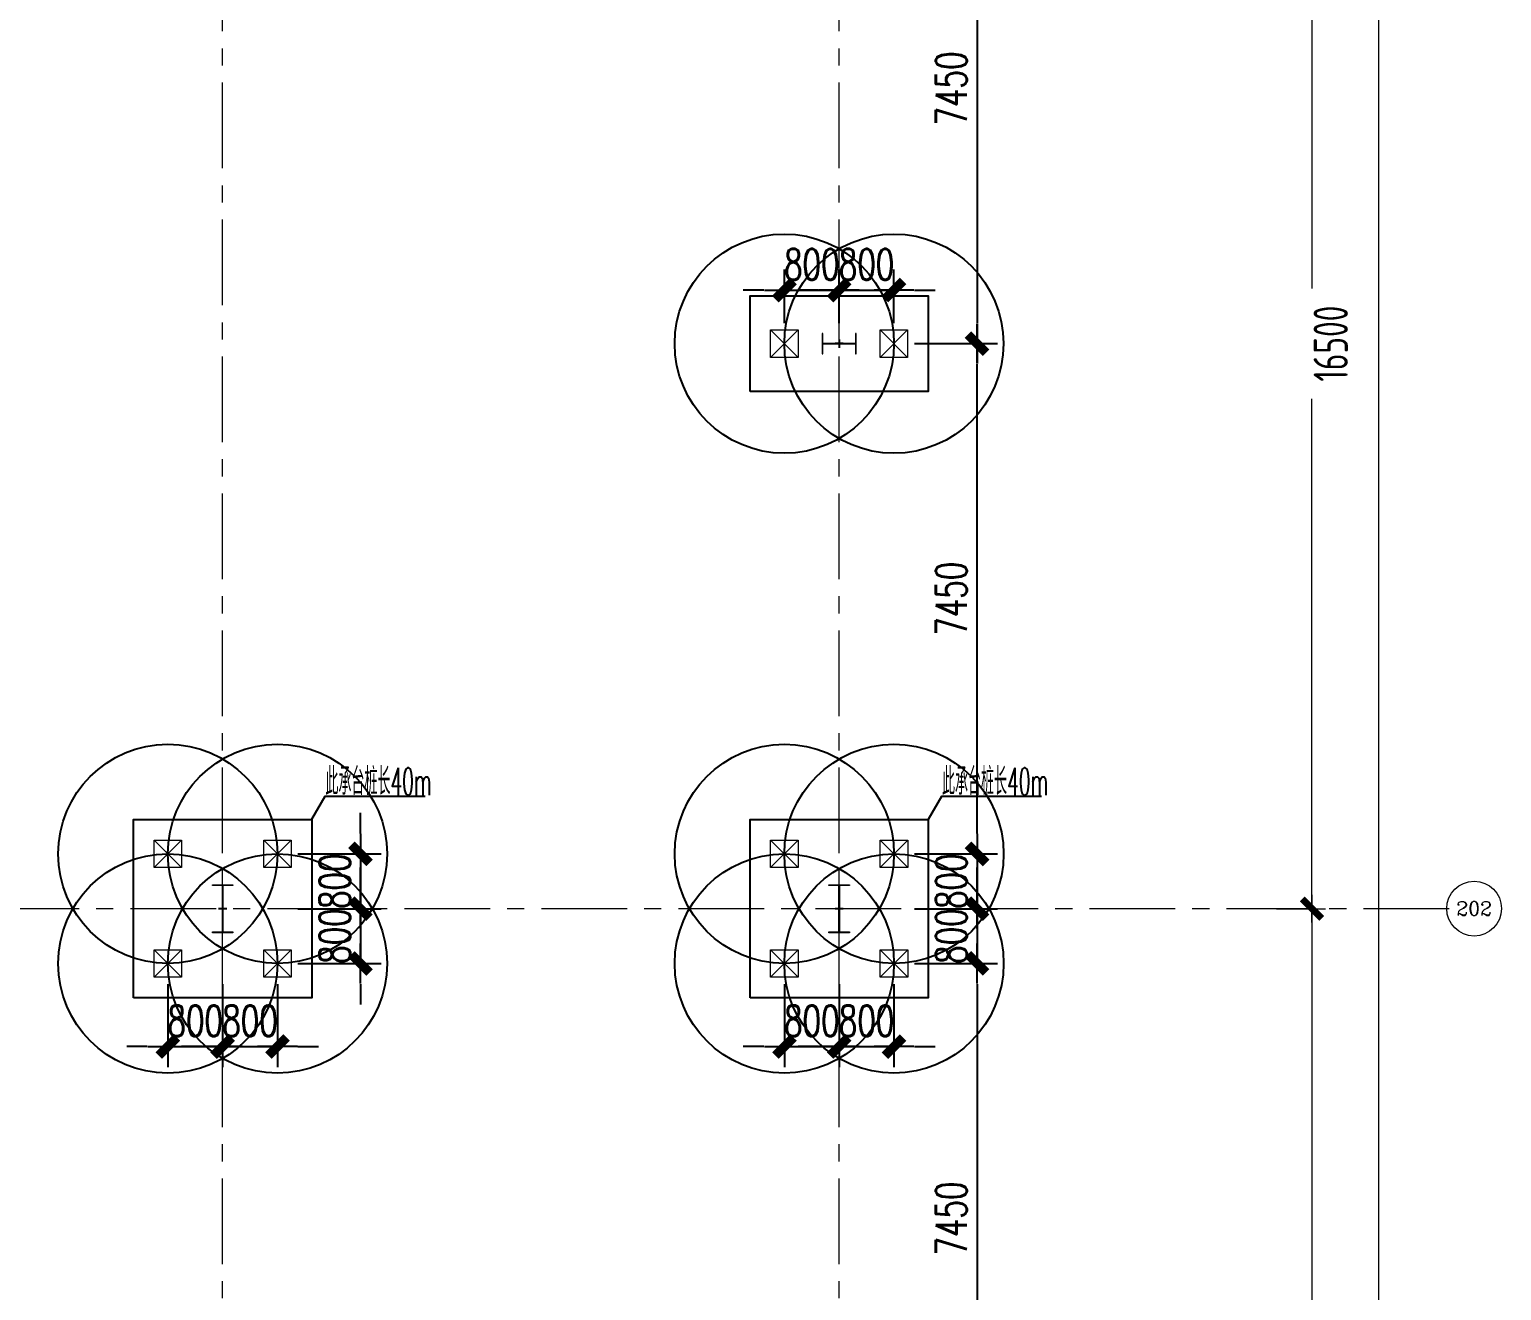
# Model space of a CAD drawing. Extents: x -1201378 to 2367219, y -619313 to 244905.
# Drawn here: x -695578 to -674089, y -53174 to -34760 of the extents above; entities that cross this region are included whole.
import ezdxf
from ezdxf.enums import TextEntityAlignment as Align

# ---------------------------------------------------------------- set-up
doc = ezdxf.new("R2010")
doc.units = 0
doc.header["$LTSCALE"] = 1000
doc.linetypes.add('CENTER', pattern=[2, 1.25, -0.25, 0.25, -0.25])
doc.layers.get('0').update_dxf_attribs({"linetype": 'CONTINUOUS'})
doc.layers.get('Defpoints').update_dxf_attribs({"linetype": 'CONTINUOUS'})
for name, color, linetype, lineweight in [('S-axis', 111, 'CONTINUOUS', 0), ('S-col', 2, 'CONTINUOUS', 0), ('S-dote', 5, 'CENTER', 0), ('S-zhuang', 1, 'CONTINUOUS', 0)]:
    doc.layers.add(name, color=color, linetype=linetype, lineweight=lineweight)
for name, color, linetype in [('S-BG', 131, 'CONTINUOUS'), ('S-DIMZ', 115, 'CONTINUOUS'), ('S-DOTE1', 140, 'CENTER'), ('S-HATCH1-W', 252, 'CONTINUOUS')]:
    doc.layers.add(name, color=color, linetype=linetype)
doc.styles.add('_TCH_AXIS', font='COMPLEX', dxfattribs={"bigfont": 'GBCBIG'})
doc.styles.add('SS1', font='tj-romans1.shx', dxfattribs={"width": 0.7, "bigfont": 'tj-hztxt1.shx'})
doc.styles.add('TSSD_Dimension', font='tssdeng.shx', dxfattribs={"width": 0.7, "bigfont": 'hztxt.shx'})
doc.dimstyles.new('S-150-ARCHI', dxfattribs={"dimscale": 150, "dimtxt": 3, "dimasz": 2, "dimexe": 2, "dimexo": 2, "dimgap": 1, "dimtad": 1, "dimdec": 0, "dimzin": 0, "dimdsep": 46, "dimtxsty": 'SS1', "dimblk1": 'TT', "dimblk2": 'TT', "dimsah": 1, "dimcen": 1, "dimclrd": 256, "dimclre": 256, "dimclrt": 256, "dimadec": 0, "dimazin": 0, "dimtfac": 1, "dimtdec": 0, "dimtix": 1, "dimtmove": 2, "dimatfit": 0, "dimldrblk": 'TT', "dimfxl": 2, "dimtolj": 1, "dimtzin": 0, "dimarcsym": 0})
doc.dimstyles.new('TSSD_200_200', dxfattribs={"dimtxt": 500, "dimasz": 200, "dimexe": 200, "dimexo": 500, "dimgap": 200, "dimtad": 1, "dimdec": 0, "dimzin": 0, "dimdsep": 46, "dimtxsty": 'TSSD_Dimension', "dimblk": 'ARCHTICK', "dimcen": 0, "dimdle": 200, "dimclrt": 7, "dimadec": 0, "dimazin": 0, "dimtfac": 1, "dimtdec": 0, "dimtix": 1, "dimtmove": 2, "dimatfit": 3, "dimfxl": 1, "dimtolj": 1, "dimtzin": 0, "dimarcsym": 0})

# ---------------------------------------------------------------- blocks, each defined once
blk = doc.blocks.new('_ArchTick')
at = {"color": 0, "linetype": 'ByBlock', "const_width": 0.5}
blk.add_lwpolyline([(-0.71, -0.71), (0.71, 0.71)], dxfattribs=at)
blk = doc.blocks.new('*D89')
at = {"layer": 'Defpoints', "color": 0, "transparency": 16777216}
for p in [(-77874, -231098), (-77874, -247598), (-76858, -247598)]:
    blk.add_point(p, dxfattribs=at)
at = {"layer": 'S-axis', "color": 0, "lineweight": -2, "transparency": 16777216}
for p, q in [((-76858, -230898), (-76858, -238542)), ((-77374, -231098), (-76658, -231098)), ((-76858, -247798), (-76858, -240154)), ((-77374, -247598), (-76658, -247598))]:
    blk.add_line(p, q, dxfattribs=at)
at = {"layer": 'S-axis', "color": 0, "lineweight": -2, "transparency": 16777216, "xscale": 200, "yscale": 200, "zscale": 200}
for p, rotation in [((-76858, -231098), 90), ((-76858, -247598), 270)]:
    blk.add_blockref('_ArchTick', p, dxfattribs=dict(at, rotation=rotation))
at = {"layer": 'S-axis', "color": 7, "transparency": 16777216, "insert": (-76583, -239348), "char_height": 500, "attachment_point": 5, "rotation": 90, "style": 'TSSD_Dimension'}
blk.add_mtext('\\A1;16500', dxfattribs=at)
blk = doc.blocks.new('*D90')
at = {"layer": 'Defpoints', "color": 0, "transparency": 16777216}
for p in [(-77874, -247598), (-77874, -264098), (-76858, -264098)]:
    blk.add_point(p, dxfattribs=at)
at = {"layer": 'S-axis', "color": 0, "lineweight": -2, "transparency": 16777216}
for p, q in [((-76858, -247398), (-76858, -255042)), ((-77374, -247598), (-76658, -247598)), ((-76858, -264298), (-76858, -256654)), ((-77374, -264098), (-76658, -264098))]:
    blk.add_line(p, q, dxfattribs=at)
at = {"layer": 'S-axis', "color": 0, "lineweight": -2, "transparency": 16777216, "xscale": 200, "yscale": 200, "zscale": 200}
for p, rotation in [((-76858, -247598), 90), ((-76858, -264098), 270)]:
    blk.add_blockref('_ArchTick', p, dxfattribs=dict(at, rotation=rotation))
at = {"layer": 'S-axis', "color": 7, "transparency": 16777216, "insert": (-76583, -255848), "char_height": 500, "attachment_point": 5, "rotation": 90, "style": 'TSSD_Dimension'}
blk.add_mtext('\\A1;16500', dxfattribs=at)
blk = doc.blocks.new('*D113')
at = {"layer": 'Defpoints', "color": 0, "transparency": 16777216}
for p in [(-77774, -180948), (-77774, -264748), (-75879, -264748)]:
    blk.add_point(p, dxfattribs=at)
at = {"layer": 'S-axis', "color": 0, "lineweight": -2, "transparency": 16777216}
for p, q in [((-75879, -180748), (-75879, -222015)), ((-77274, -180948), (-75679, -180948)), ((-75879, -264948), (-75879, -223681)), ((-77274, -264748), (-75679, -264748))]:
    blk.add_line(p, q, dxfattribs=at)
at = {"layer": 'S-axis', "color": 0, "lineweight": -2, "transparency": 16777216, "xscale": 200, "yscale": 200, "zscale": 200}
for p, rotation in [((-75879, -180948), 90), ((-75879, -264748), 270)]:
    blk.add_blockref('_ArchTick', p, dxfattribs=dict(at, rotation=rotation))
at = {"layer": 'S-axis', "color": 7, "transparency": 16777216, "insert": (-75604, -222848), "char_height": 500, "attachment_point": 5, "rotation": 90, "style": 'TSSD_Dimension'}
blk.add_mtext('\\A1;83800', dxfattribs=at)
blk = doc.blocks.new('nt66')
at = {"layer": 'S-col'}
blk.add_lwpolyline([(-195790, 766820), (-195490, 766820), (-195490, 766808), (-195636, 766808), (-195636, 766132), (-195490, 766132), (-195490, 766120), (-195790, 766120), (-195790, 766132), (-195644, 766132), (-195644, 766808), (-195790, 766808)], close=True, dxfattribs=at)
blk = doc.blocks.new('33333')
for p in [(57786, -109900), (66786, -109900)]:
    blk.add_blockref('nt66', p)
blk = doc.blocks.new('S-ZHUANG-400')
at = {"layer": 'S-zhuang'}
for p, q in [((200, -200), (-200, 200)), ((-200, -200), (200, 200))]:
    blk.add_line(p, q, dxfattribs=at)
blk.add_lwpolyline([(-200, 200), (200, 200), (200, -200), (-200, -200)], close=True, dxfattribs=at)
blk = doc.blocks.new('CT4')
at = {"layer": 'Defpoints'}
for centre in [(-100831, -168442), (-99231, -168442), (-100831, -170042), (-99231, -170042)]:
    blk.add_circle(centre, 1600, dxfattribs=at)
at = {"layer": 'S-DOTE1', "ltscale": 0.25}
for p, q in [((-99971, -169242), (-100091, -169242)), ((-100031, -169182), (-100031, -169302))]:
    blk.add_line(p, q, dxfattribs=at)
at = {"layer": 'S-HATCH1-W'}
blk.add_lwpolyline([(-101331, -170542), (-101331, -167942), (-98731, -167942), (-98731, -170542)], close=True, dxfattribs=at)
at = {"layer": 'S-zhuang', "rotation": 90.00000000000001}
for p in [(-100831, -168442), (-99231, -168442), (-100831, -170042), (-99231, -170042)]:
    blk.add_blockref('S-ZHUANG-400', p, dxfattribs=at)
blk = doc.blocks.new('CT2')
at = {"layer": 'Defpoints'}
for centre in [(-193625, -186366), (-193625, -187966)]:
    blk.add_circle(centre, 1600, dxfattribs=at)
at = {"layer": 'S-DOTE1', "ltscale": 0.25}
for p, q in [((-193565, -187166), (-193685, -187166)), ((-193625, -187226), (-193625, -187106))]:
    blk.add_line(p, q, dxfattribs=at)
at = {"layer": 'S-HATCH1-W'}
blk.add_lwpolyline([(-194325, -185866), (-192925, -185866), (-192925, -188466), (-194325, -188466)], close=True, dxfattribs=at)
at = {"layer": 'S-zhuang'}
for p in [(-193625, -186366), (-193625, -187966)]:
    blk.add_blockref('S-ZHUANG-400', p, dxfattribs=at)
blk = doc.blocks.new('TT')
blk.add_line((-0.969, 0), (0.969, 0))
at = {"const_width": 0.45}
blk.add_lwpolyline([(-0.442, -0.442), (0.442, 0.442)], dxfattribs=at)
blk = doc.blocks.new('*D361')
at = {"layer": 'Defpoints', "color": 0, "transparency": 16777216}
for p in [(-693558, -48398), (-692758, -48398), (-692758, -49611)]:
    blk.add_point(p, dxfattribs=at)
at = {"layer": 'S-DIMZ', "lineweight": -2, "transparency": 16777216}
for p, q in [((-693558, -48698), (-693558, -49911)), ((-692758, -48698), (-692758, -49911)), ((-693858, -49611), (-694158, -49611)), ((-693558, -49611), (-692758, -49611)), ((-692458, -49611), (-692158, -49611))]:
    blk.add_line(p, q, dxfattribs=at)
at = {"layer": 'S-DIMZ', "lineweight": -2, "transparency": 16777216, "xscale": 300, "yscale": 300, "zscale": 300}
blk.add_blockref('TT', (-693558, -49611), dxfattribs=at)
at = {"layer": 'S-DIMZ', "lineweight": -2, "transparency": 16777216, "xscale": 300, "yscale": 300, "zscale": 300, "rotation": 180}
blk.add_blockref('TT', (-692758, -49611), dxfattribs=at)
at = {"layer": 'S-DIMZ', "transparency": 16777216, "insert": (-693158, -49236), "char_height": 450, "attachment_point": 5, "style": 'SS1'}
blk.add_mtext('\\A1;800', dxfattribs=at)
blk = doc.blocks.new('*D362')
at = {"layer": 'Defpoints', "color": 0, "transparency": 16777216}
for p in [(-692758, -48398), (-691958, -48398), (-691958, -49611)]:
    blk.add_point(p, dxfattribs=at)
at = {"layer": 'S-DIMZ', "lineweight": -2, "transparency": 16777216}
for p, q in [((-692758, -48698), (-692758, -49911)), ((-691958, -48698), (-691958, -49911)), ((-693058, -49611), (-693358, -49611)), ((-692758, -49611), (-691958, -49611)), ((-691658, -49611), (-691358, -49611))]:
    blk.add_line(p, q, dxfattribs=at)
at = {"layer": 'S-DIMZ', "lineweight": -2, "transparency": 16777216, "xscale": 300, "yscale": 300, "zscale": 300}
blk.add_blockref('TT', (-692758, -49611), dxfattribs=at)
at = {"layer": 'S-DIMZ', "lineweight": -2, "transparency": 16777216, "xscale": 300, "yscale": 300, "zscale": 300, "rotation": 180}
blk.add_blockref('TT', (-691958, -49611), dxfattribs=at)
at = {"layer": 'S-DIMZ', "transparency": 16777216, "insert": (-692358, -49236), "char_height": 450, "attachment_point": 5, "style": 'SS1'}
blk.add_mtext('\\A1;800', dxfattribs=at)
blk = doc.blocks.new('*D363')
at = {"layer": 'Defpoints', "color": 0, "transparency": 16777216}
for p in [(-691958, -46798), (-691958, -47598), (-690746, -47598)]:
    blk.add_point(p, dxfattribs=at)
at = {"layer": 'S-DIMZ', "lineweight": -2, "transparency": 16777216}
for p, q in [((-690746, -46498), (-690746, -46198)), ((-691658, -46798), (-690446, -46798)), ((-690746, -46798), (-690746, -47598)), ((-691658, -47598), (-690446, -47598)), ((-690746, -47898), (-690746, -48198))]:
    blk.add_line(p, q, dxfattribs=at)
at = {"layer": 'S-DIMZ', "lineweight": -2, "transparency": 16777216, "xscale": 300, "yscale": 300, "zscale": 300}
for p, rotation in [((-690746, -46798), 270), ((-690746, -47598), 90)]:
    blk.add_blockref('TT', p, dxfattribs=dict(at, rotation=rotation))
at = {"layer": 'S-DIMZ', "transparency": 16777216, "insert": (-691121, -47198), "char_height": 450, "attachment_point": 5, "rotation": 90, "style": 'SS1'}
blk.add_mtext('\\A1;800', dxfattribs=at)
blk = doc.blocks.new('*D364')
at = {"layer": 'Defpoints', "color": 0, "transparency": 16777216}
for p in [(-691958, -47598), (-691958, -48398), (-690746, -48398)]:
    blk.add_point(p, dxfattribs=at)
at = {"layer": 'S-DIMZ', "lineweight": -2, "transparency": 16777216}
for p, q in [((-690746, -47298), (-690746, -46998)), ((-691658, -47598), (-690446, -47598)), ((-690746, -47598), (-690746, -48398)), ((-691658, -48398), (-690446, -48398)), ((-690746, -48698), (-690746, -48998))]:
    blk.add_line(p, q, dxfattribs=at)
at = {"layer": 'S-DIMZ', "lineweight": -2, "transparency": 16777216, "xscale": 300, "yscale": 300, "zscale": 300}
for p, rotation in [((-690746, -47598), 270), ((-690746, -48398), 90)]:
    blk.add_blockref('TT', p, dxfattribs=dict(at, rotation=rotation))
at = {"layer": 'S-DIMZ', "transparency": 16777216, "insert": (-691121, -47998), "char_height": 450, "attachment_point": 5, "rotation": 90, "style": 'SS1'}
blk.add_mtext('\\A1;800', dxfattribs=at)
blk = doc.blocks.new('*D381')
at = {"layer": 'Defpoints', "color": 0, "transparency": 16777216}
for p in [(-684558, -48398), (-683758, -48398), (-683758, -49611)]:
    blk.add_point(p, dxfattribs=at)
at = {"layer": 'S-DIMZ', "lineweight": -2, "transparency": 16777216}
for p, q in [((-684558, -48698), (-684558, -49911)), ((-683758, -48698), (-683758, -49911)), ((-684858, -49611), (-685158, -49611)), ((-684558, -49611), (-683758, -49611)), ((-683458, -49611), (-683158, -49611))]:
    blk.add_line(p, q, dxfattribs=at)
at = {"layer": 'S-DIMZ', "lineweight": -2, "transparency": 16777216, "xscale": 300, "yscale": 300, "zscale": 300}
blk.add_blockref('TT', (-684558, -49611), dxfattribs=at)
at = {"layer": 'S-DIMZ', "lineweight": -2, "transparency": 16777216, "xscale": 300, "yscale": 300, "zscale": 300, "rotation": 180}
blk.add_blockref('TT', (-683758, -49611), dxfattribs=at)
at = {"layer": 'S-DIMZ', "transparency": 16777216, "insert": (-684158, -49236), "char_height": 450, "attachment_point": 5, "style": 'SS1'}
blk.add_mtext('\\A1;800', dxfattribs=at)
blk = doc.blocks.new('*D382')
at = {"layer": 'Defpoints', "color": 0, "transparency": 16777216}
for p in [(-683758, -48398), (-682958, -48398), (-682958, -49611)]:
    blk.add_point(p, dxfattribs=at)
at = {"layer": 'S-DIMZ', "lineweight": -2, "transparency": 16777216}
for p, q in [((-683758, -48698), (-683758, -49911)), ((-682958, -48698), (-682958, -49911)), ((-684058, -49611), (-684358, -49611)), ((-683758, -49611), (-682958, -49611)), ((-682658, -49611), (-682358, -49611))]:
    blk.add_line(p, q, dxfattribs=at)
at = {"layer": 'S-DIMZ', "lineweight": -2, "transparency": 16777216, "xscale": 300, "yscale": 300, "zscale": 300}
blk.add_blockref('TT', (-683758, -49611), dxfattribs=at)
at = {"layer": 'S-DIMZ', "lineweight": -2, "transparency": 16777216, "xscale": 300, "yscale": 300, "zscale": 300, "rotation": 180}
blk.add_blockref('TT', (-682958, -49611), dxfattribs=at)
at = {"layer": 'S-DIMZ', "transparency": 16777216, "insert": (-683358, -49236), "char_height": 450, "attachment_point": 5, "style": 'SS1'}
blk.add_mtext('\\A1;800', dxfattribs=at)
blk = doc.blocks.new('*D383')
at = {"layer": 'Defpoints', "color": 0, "transparency": 16777216}
for p in [(-682958, -46798), (-682958, -47598), (-681746, -47598)]:
    blk.add_point(p, dxfattribs=at)
at = {"layer": 'S-DIMZ', "lineweight": -2, "transparency": 16777216}
for p, q in [((-681746, -46498), (-681746, -46198)), ((-682658, -46798), (-681446, -46798)), ((-681746, -46798), (-681746, -47598)), ((-682658, -47598), (-681446, -47598)), ((-681746, -47898), (-681746, -48198))]:
    blk.add_line(p, q, dxfattribs=at)
at = {"layer": 'S-DIMZ', "lineweight": -2, "transparency": 16777216, "xscale": 300, "yscale": 300, "zscale": 300}
for p, rotation in [((-681746, -46798), 270), ((-681746, -47598), 90)]:
    blk.add_blockref('TT', p, dxfattribs=dict(at, rotation=rotation))
at = {"layer": 'S-DIMZ', "transparency": 16777216, "insert": (-682121, -47198), "char_height": 450, "attachment_point": 5, "rotation": 90, "style": 'SS1'}
blk.add_mtext('\\A1;800', dxfattribs=at)
blk = doc.blocks.new('*D384')
at = {"layer": 'Defpoints', "color": 0, "transparency": 16777216}
for p in [(-682958, -47598), (-682958, -48398), (-681746, -48398)]:
    blk.add_point(p, dxfattribs=at)
at = {"layer": 'S-DIMZ', "lineweight": -2, "transparency": 16777216}
for p, q in [((-681746, -47298), (-681746, -46998)), ((-682658, -47598), (-681446, -47598)), ((-681746, -47598), (-681746, -48398)), ((-682658, -48398), (-681446, -48398)), ((-681746, -48698), (-681746, -48998))]:
    blk.add_line(p, q, dxfattribs=at)
at = {"layer": 'S-DIMZ', "lineweight": -2, "transparency": 16777216, "xscale": 300, "yscale": 300, "zscale": 300}
for p, rotation in [((-681746, -47598), 270), ((-681746, -48398), 90)]:
    blk.add_blockref('TT', p, dxfattribs=dict(at, rotation=rotation))
at = {"layer": 'S-DIMZ', "transparency": 16777216, "insert": (-682121, -47998), "char_height": 450, "attachment_point": 5, "rotation": 90, "style": 'SS1'}
blk.add_mtext('\\A1;800', dxfattribs=at)
blk = doc.blocks.new('*D426')
at = {"layer": 'Defpoints', "color": 0, "transparency": 16777216}
for p in [(-682958, -48398), (-682958, -55848), (-681746, -55848)]:
    blk.add_point(p, dxfattribs=at)
at = {"layer": 'S-DIMZ', "lineweight": -2, "transparency": 16777216}
for p, q in [((-682658, -48398), (-681446, -48398)), ((-681746, -48698), (-681746, -55548)), ((-682658, -55848), (-681446, -55848))]:
    blk.add_line(p, q, dxfattribs=at)
at = {"layer": 'S-DIMZ', "lineweight": -2, "transparency": 16777216, "xscale": 300, "yscale": 300, "zscale": 300}
for p, rotation in [((-681746, -48398), 90), ((-681746, -55848), 270)]:
    blk.add_blockref('TT', p, dxfattribs=dict(at, rotation=rotation))
at = {"layer": 'S-DIMZ', "transparency": 16777216, "insert": (-682121, -52123), "char_height": 450, "attachment_point": 5, "rotation": 90, "style": 'SS1'}
blk.add_mtext('\\A1;7450', dxfattribs=at)
blk = doc.blocks.new('*D427')
at = {"layer": 'Defpoints', "color": 0, "transparency": 16777216}
for p in [(-683758, -38566), (-684558, -39348), (-683758, -39348)]:
    blk.add_point(p, dxfattribs=at)
at = {"layer": 'S-DIMZ', "lineweight": -2, "transparency": 16777216}
for p, q in [((-684558, -39048), (-684558, -38266)), ((-683758, -39048), (-683758, -38266)), ((-684858, -38566), (-685158, -38566)), ((-684558, -38566), (-683758, -38566)), ((-683458, -38566), (-683158, -38566))]:
    blk.add_line(p, q, dxfattribs=at)
at = {"layer": 'S-DIMZ', "lineweight": -2, "transparency": 16777216, "xscale": 300, "yscale": 300, "zscale": 300}
blk.add_blockref('TT', (-684558, -38566), dxfattribs=at)
at = {"layer": 'S-DIMZ', "lineweight": -2, "transparency": 16777216, "xscale": 300, "yscale": 300, "zscale": 300, "rotation": 180}
blk.add_blockref('TT', (-683758, -38566), dxfattribs=at)
at = {"layer": 'S-DIMZ', "transparency": 16777216, "insert": (-684158, -38191), "char_height": 450, "attachment_point": 5, "style": 'SS1'}
blk.add_mtext('\\A1;800', dxfattribs=at)
blk = doc.blocks.new('*D428')
at = {"layer": 'Defpoints', "color": 0, "transparency": 16777216}
for p in [(-682958, -38566), (-683758, -39348), (-682958, -39348)]:
    blk.add_point(p, dxfattribs=at)
at = {"layer": 'S-DIMZ', "lineweight": -2, "transparency": 16777216}
for p, q in [((-683758, -39048), (-683758, -38266)), ((-682958, -39048), (-682958, -38266)), ((-684058, -38566), (-684358, -38566)), ((-683758, -38566), (-682958, -38566)), ((-682658, -38566), (-682358, -38566))]:
    blk.add_line(p, q, dxfattribs=at)
at = {"layer": 'S-DIMZ', "lineweight": -2, "transparency": 16777216, "xscale": 300, "yscale": 300, "zscale": 300}
blk.add_blockref('TT', (-683758, -38566), dxfattribs=at)
at = {"layer": 'S-DIMZ', "lineweight": -2, "transparency": 16777216, "xscale": 300, "yscale": 300, "zscale": 300, "rotation": 180}
blk.add_blockref('TT', (-682958, -38566), dxfattribs=at)
at = {"layer": 'S-DIMZ', "transparency": 16777216, "insert": (-683358, -38191), "char_height": 450, "attachment_point": 5, "style": 'SS1'}
blk.add_mtext('\\A1;800', dxfattribs=at)
blk = doc.blocks.new('*D429')
at = {"layer": 'Defpoints', "color": 0, "transparency": 16777216}
for p in [(-682958, -31898), (-682958, -39348), (-681746, -39348)]:
    blk.add_point(p, dxfattribs=at)
at = {"layer": 'S-DIMZ', "lineweight": -2, "transparency": 16777216}
for p, q in [((-682658, -31898), (-681446, -31898)), ((-681746, -32198), (-681746, -39048)), ((-682658, -39348), (-681446, -39348))]:
    blk.add_line(p, q, dxfattribs=at)
at = {"layer": 'S-DIMZ', "lineweight": -2, "transparency": 16777216, "xscale": 300, "yscale": 300, "zscale": 300}
for p, rotation in [((-681746, -31898), 90), ((-681746, -39348), 270)]:
    blk.add_blockref('TT', p, dxfattribs=dict(at, rotation=rotation))
at = {"layer": 'S-DIMZ', "transparency": 16777216, "insert": (-682121, -35623), "char_height": 450, "attachment_point": 5, "rotation": 90, "style": 'SS1'}
blk.add_mtext('\\A1;7450', dxfattribs=at)
blk = doc.blocks.new('*D430')
at = {"layer": 'Defpoints', "color": 0, "transparency": 16777216}
for p in [(-682958, -39348), (-681746, -39348), (-682958, -46798)]:
    blk.add_point(p, dxfattribs=at)
at = {"layer": 'S-DIMZ', "lineweight": -2, "transparency": 16777216}
for p, q in [((-682658, -39348), (-681446, -39348)), ((-681746, -46498), (-681746, -39648)), ((-682658, -46798), (-681446, -46798))]:
    blk.add_line(p, q, dxfattribs=at)
at = {"layer": 'S-DIMZ', "lineweight": -2, "transparency": 16777216, "xscale": 300, "yscale": 300, "zscale": 300}
for p, rotation in [((-681746, -39348), 90), ((-681746, -46798), 270)]:
    blk.add_blockref('TT', p, dxfattribs=dict(at, rotation=rotation))
at = {"layer": 'S-DIMZ', "transparency": 16777216, "insert": (-682121, -43073), "char_height": 450, "attachment_point": 5, "rotation": 90, "style": 'SS1'}
blk.add_mtext('\\A1;7450', dxfattribs=at)
blk = doc.blocks.new('2#轴网')
at = {"layer": 'S-axis'}
blk.add_circle((-74489.2, -247597), 400, dxfattribs=at)
at = {"layer": 'S-dote'}
for p, q in [((-92758.5, -270787), (-92758.5, -175298.2)), ((-83758.5, -270787), (-83758.5, -175298.2)), ((-74854.3, -247598.2), (-251154.3, -247598.2))]:
    blk.add_line(p, q, dxfattribs=at)
at = {"layer": 'S-axis', "style": '_TCH_AXIS'}
blk.add_text('202', height=202.97, dxfattribs=at).set_placement((-74750.1, -247698.5), (-74228.2, -247698.5), align=Align.FIT)
at = {"layer": 'S-axis'}
for base, p1, p2, picture, middle in [((-75878.8, -264748.2), (-77774.3, -180948.2), (-77774.3, -264748.2), '*D113', (-75603.8, -222848.2)), ((-76858.5, -247598.2), (-77874.3, -231098.2), (-77874.3, -247598.2), '*D89', (-76583.5, -239348.2)), ((-76858.5, -264098.2), (-77874.3, -247598.2), (-77874.3, -264098.2), '*D90', (-76583.5, -255848.2))]:
    dim = blk.add_linear_dim(base=base, p1=p1, p2=p2, angle=270, dimstyle='TSSD_200_200', dxfattribs=at)
    dim.commit()
    dim.dimension.update_dxf_attribs({"geometry": picture, "text_midpoint": middle, "dimtype": 161})

msp = doc.modelspace()

# ---------------------------------------------------------------- linework, layer by layer
at = {"layer": 'S-BG'}
for points in [[(-689803.9, -45961.3), (-691264.1, -45961.3), (-691458.5, -46298.2)], [(-680803.9, -45961.3), (-682264.1, -45961.3), (-682458.5, -46298.2)]]:
    msp.add_lwpolyline(points, dxfattribs=at)
at = {"layer": 'S-col'}
msp.add_lwpolyline([(-683508.5, -39498.2), (-683508.5, -39198.2), (-683520.5, -39198.2), (-683520.5, -39344.2), (-683996.5, -39344.2), (-683996.5, -39198.2), (-684008.5, -39198.2), (-684008.5, -39498.2), (-683996.5, -39498.2), (-683996.5, -39352.2), (-683520.5, -39352.2), (-683520.5, -39498.2)], close=True, dxfattribs=at)

# ---------------------------------------------------------------- block references
at = {"layer": 'S-axis'}
msp.add_blockref('2#轴网', (-600000, 200000), dxfattribs=at)
at = {"layer": 'S-col'}
msp.add_blockref('33333', (-554904.3, -704168.2), dxfattribs=at)
at = {"layer": 'S-zhuang', "rotation": 90}
msp.add_blockref('CT2', (-870924.7, 154276.6), dxfattribs=at)
at = {"layer": 'S-zhuang'}
for p in [(-592727.3, 121643.8), (-583727.3, 121643.8)]:
    msp.add_blockref('CT4', p, dxfattribs=at)

# ---------------------------------------------------------------- texts
at = {"layer": 'S-BG', "style": 'SS1', "width": 0.5}
for p in [(-691257.8, -45740.9), (-682257.8, -45740.9)]:
    msp.add_text('此承台桩长40m', height=400, dxfattribs=at).set_placement(p, align=Align.MIDDLE_LEFT)

# ---------------------------------------------------------------- dimensions: what is measured, and where the dimension line sits
at = {"layer": 'S-DIMZ'}
for base, p1, p2, angle, picture, middle in [((-681746, -39348.2), (-682958.4, -31898.2), (-682958.5, -39348.2), 90, '*D429', (-682121, -35623.2)), ((-681746, -39348.2), (-682958.4, -46798.2), (-682958.5, -39348.2), 270, '*D430', (-682121, -43073.2)), ((-681746, -55848.2), (-682958.4, -48398.2), (-682958.5, -55848.2), 90, '*D426', (-682121, -52123.2))]:
    dim = msp.add_linear_dim(base=base, p1=p1, p2=p2, angle=angle, dimstyle='S-150-ARCHI', dxfattribs=at)
    dim.commit()
    dim.dimension.update_dxf_attribs({"geometry": picture, "text_midpoint": middle})
for base, p1, p2, picture, middle in [((-683758.5, -38566.3), (-684558.5, -39348.2), (-683758.5, -39348.2), '*D427', (-684158.5, -38191.3)), ((-682958.5, -38566.3), (-683758.5, -39348.2), (-682958.5, -39348.2), '*D428', (-683358.5, -38191.3))]:
    dim = msp.add_linear_dim(base=base, p1=p1, p2=p2, dimstyle='S-150-ARCHI', dxfattribs=at)
    dim.commit()
    dim.dimension.update_dxf_attribs({"geometry": picture, "text_midpoint": middle})
for base, p1, p2, picture, middle in [((-690746, -47598.1), (-691958.4, -46798.2), (-691958.4, -47598.1), '*D363', (-691121, -47198.2)), ((-681746, -47598.1), (-682958.4, -46798.2), (-682958.4, -47598.1), '*D383', (-682121, -47198.2)), ((-690746, -48398.2), (-691958.4, -47598.1), (-691958.4, -48398.2), '*D364', (-691121, -47998.2)), ((-681746, -48398.2), (-682958.4, -47598.1), (-682958.4, -48398.2), '*D384', (-682121, -47998.2))]:
    dim = msp.add_linear_dim(base=base, p1=p1, p2=p2, angle=270, dimstyle='S-150-ARCHI', override={"dimexo": 2}, dxfattribs=at)
    dim.commit()
    dim.dimension.update_dxf_attribs({"geometry": picture, "text_midpoint": middle})
for base, p1, p2, picture, middle in [((-692758.5, -49610.6), (-693558.4, -48398.2), (-692758.5, -48398.2), '*D361', (-693158.4, -49235.6)), ((-691958.4, -49610.6), (-692758.5, -48398.2), (-691958.4, -48398.2), '*D362', (-692358.4, -49235.6)), ((-683758.5, -49610.6), (-684558.4, -48398.2), (-683758.5, -48398.2), '*D381', (-684158.4, -49235.6)), ((-682958.4, -49610.6), (-683758.5, -48398.2), (-682958.4, -48398.2), '*D382', (-683358.4, -49235.6))]:
    dim = msp.add_linear_dim(base=base, p1=p1, p2=p2, dimstyle='S-150-ARCHI', override={"dimexo": 2}, dxfattribs=at)
    dim.commit()
    dim.dimension.update_dxf_attribs({"geometry": picture, "text_midpoint": middle})

doc.saveas('drawing.dxf')
